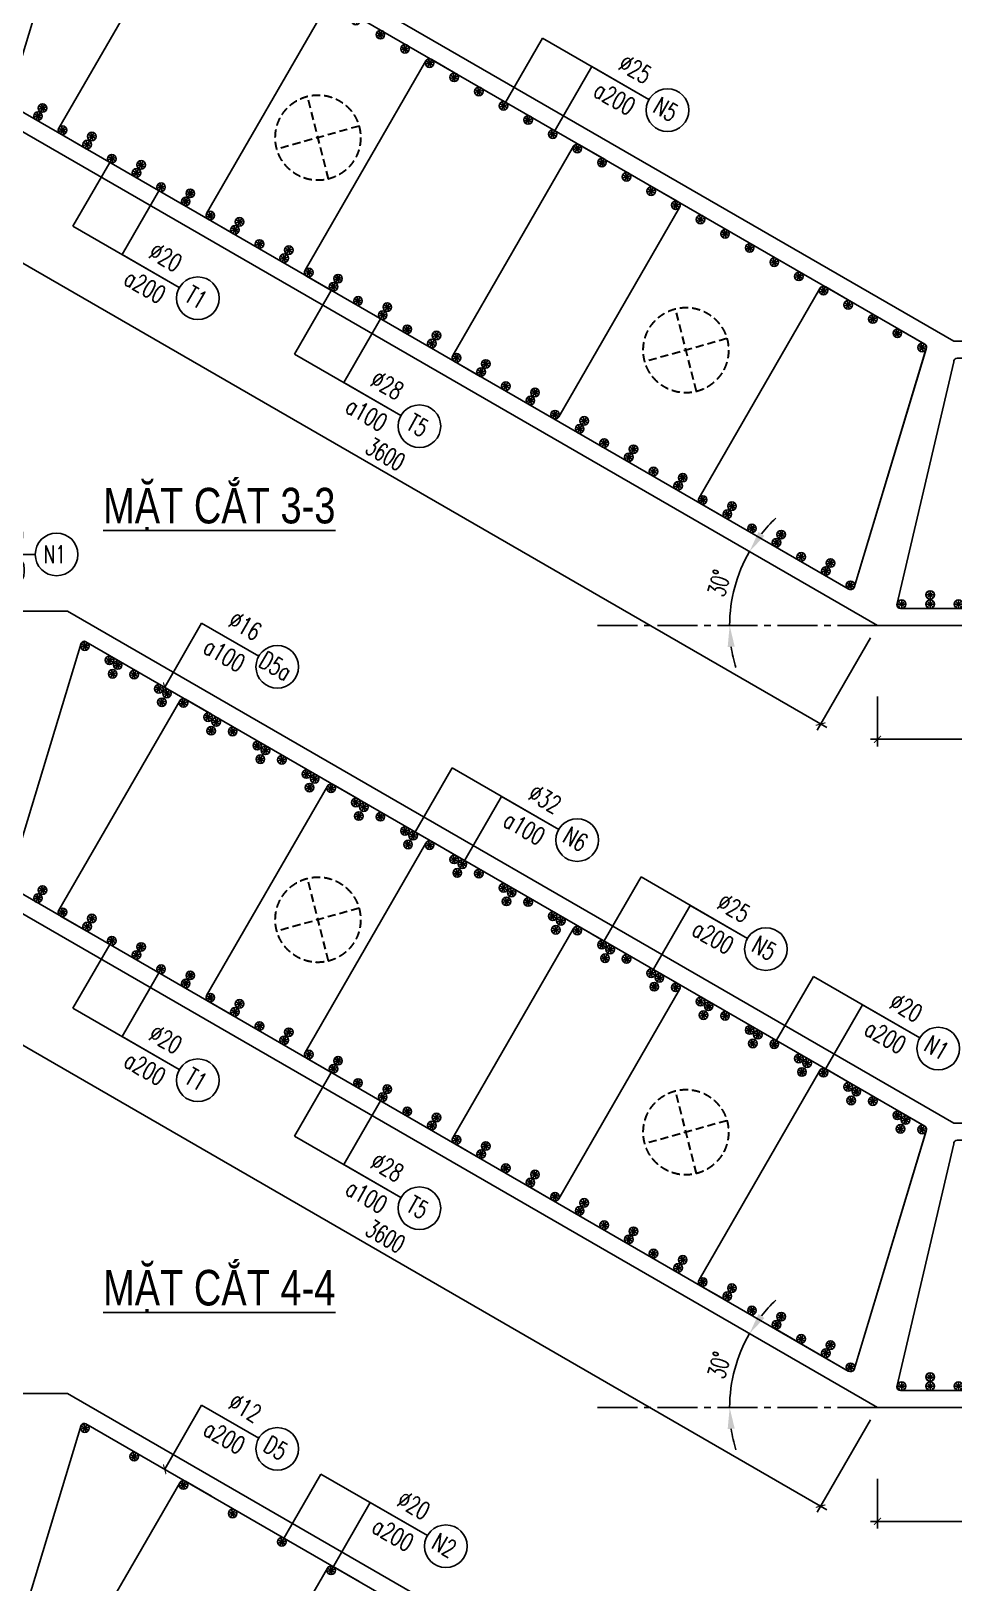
# Model space of a CAD drawing. Header units: millimetres. Extents: x -143483 to 1166745, y -1448440 to -1202244.
# Drawn here: x 378110 to 391096, y -1253909 to -1232080 of the extents above; entities that cross this region are included whole.
import ezdxf
from ezdxf.enums import TextEntityAlignment as Align

# ---------------------------------------------------------------- set-up
doc = ezdxf.new("R2010")
doc.units = ezdxf.units.MM
doc.header["$LTSCALE"] = 30
doc.header["$PDMODE"] = 3
doc.linetypes.add('CENTER2', pattern=[1.125, 0.75, -0.125, 0.125, -0.125])
doc.linetypes.add('DASHED', pattern=[19.05, 12.7, -6.35])
doc.layers.get('0').update_dxf_attribs({"lineweight": 9})
doc.layers.get('Defpoints').update_dxf_attribs({"lineweight": 9})
for name, color, linetype in [('ccu11-Cotthep', 9, 'Continuous'), ('ccu11-Dim', 8, 'Continuous'), ('ccu11-Text', 31, 'Continuous'), ('ccu11-Thay', 7, 'Continuous'), ('ccu11-Thep', 4, 'Continuous'), ('ccu11-Thep doc', 4, 'Continuous'), ('ccu11-Thepdai', 6, 'Continuous'), ('ccu11-Truc', 13, 'CENTER2')]:
    doc.layers.add(name, color=color, linetype=linetype)
doc.layers.add('ccu11-Khuat', color=9, linetype='DASHED', lineweight=30)
doc.layers.add('Vicom_thep doc', color=1, linetype='Continuous', lineweight=35)
doc.styles.add('ccu11-dim', font='vnsimli.shx', dxfattribs={"width": 0.65, "bigfont": 'bigfont.shx'})
doc.styles.add('ccu11-VnAvH-B', font='VHAVANB.TTF')
doc.styles.add('ccu11-vnsimple', font='vnsimple.shx', dxfattribs={"bigfont": 'bigfont.shx'})
doc.styles.add('ccu11_simli', font='vnsimli.shx', dxfattribs={"width": 0.8})
doc.dimstyles.new('ccu11-100', dxfattribs={"dimscale": 100, "dimtxt": 2.5, "dimasz": 1, "dimexe": 1, "dimexo": 2, "dimgap": 1, "dimtad": 1, "dimdec": 0, "dimdsep": 46, "dimtxsty": 'ccu11-dim', "dimblk": 'ARCHTICK', "dimcen": -1, "dimdle": 1, "dimclrd": 256, "dimclre": 256, "dimclrt": 3, "dimadec": 0, "dimazin": 2, "dimtfac": 0.1, "dimtdec": 0, "dimtmove": 0, "dimatfit": 1, "dimldrblk": 'ARCHTICK', "dimfxl": 0, "dimtvp": 0.833333, "dimtolj": 1, "dimtzin": 12, "dimarcsym": 0})
doc.dimstyles.new('ccu11-100x4', dxfattribs={"dimscale": 100, "dimtxt": 2.5, "dimasz": 1, "dimexe": 1, "dimexo": 2, "dimgap": 1, "dimtad": 1, "dimdec": 0, "dimlfac": 0.25, "dimdsep": 46, "dimtxsty": 'ccu11-dim', "dimblk": 'ARCHTICK', "dimcen": -1, "dimdle": 1, "dimclrd": 256, "dimclre": 256, "dimclrt": 3, "dimadec": 0, "dimazin": 2, "dimtfac": 0.1, "dimtdec": 0, "dimtmove": 0, "dimatfit": 1, "dimldrblk": 'ARCHTICK', "dimfxl": 0, "dimtvp": 0.833333, "dimtolj": 1, "dimtzin": 12, "dimarcsym": 0})

# ---------------------------------------------------------------- blocks, each defined once
blk = doc.blocks.new('_ARCHTICK')
at = {"color": 0, "linetype": 'ByBlock', "const_width": 0.15}
blk.add_lwpolyline([(-0.5, -0.5), (0.5, 0.5)], dxfattribs=at)
blk = doc.blocks.new('*D2724')
at = {"layer": 'ccu11-Dim', "linetype": 'ByBlock', "lineweight": -2, "ltscale": 30, "transparency": 16777216}
for p, q in [((377450, -1233415), (376700, -1234714)), ((376663, -1234578), (389307, -1241878)), ((389920, -1240615), (389170, -1241914))]:
    blk.add_line(p, q, dxfattribs=at)
at = {"layer": 'Defpoints', "color": 0, "linetype": 'ByBlock', "ltscale": 30, "transparency": 16777216}
for p in [(377550, -1233242), (390020, -1240442), (389220, -1241828)]:
    blk.add_point(p, dxfattribs=at)
at = {"layer": 'ccu11-Dim', "linetype": 'ByBlock', "lineweight": -2, "ltscale": 30, "transparency": 16777216, "xscale": 100, "yscale": 100, "zscale": 100}
for p, rotation in [((376750, -1234628), 149.9999151036801), ((389220, -1241828), 329.9999151036801)]:
    blk.add_blockref('_ARCHTICK', p, dxfattribs=dict(at, rotation=rotation))
at = {"layer": 'ccu11-Dim', "color": 3, "linetype": 'ByBlock', "ltscale": 30, "transparency": 16777216, "insert": (383097, -1238033), "char_height": 250, "attachment_point": 5, "rotation": 329.9999, "style": 'ccu11-dim'}
blk.add_mtext('\\A1;3600', dxfattribs=at)
blk = doc.blocks.new('MCT')
at = {"ltscale": 0.005}
for p, q in [((-0.49, 0), (0.49, 0)), ((0.35, -0.35), (-0.35, 0.35)), ((-0.35, -0.35), (0.35, 0.35)), ((0, -0.49), (0, 0.49))]:
    blk.add_line(p, q, dxfattribs=at)
blk.add_circle((0, 0), 0.492, dxfattribs=at)
blk = doc.blocks.new('*U2009')
at = {"layer": 'ccu11-Thep doc', "xscale": -121.9200000001001, "yscale": 121.9200000001001, "zscale": 121.92, "rotation": 270}
blk.add_blockref('MCT', (0, 0), dxfattribs=at)
blk = doc.blocks.new('*U2006')
at = {"layer": 'ccu11-Thep doc', "color": 0, "linetype": 'ByBlock', "lineweight": -2, "transparency": 16777216}
for p in [(0, 0), (800, 0), (1600, 0), (2400, 0), (3200, 0), (4000, 0), (4800, 0), (5600, 0), (6400, 0), (7200, 0), (8000, 0), (8800, 0), (9600, 0), (10400, 0)]:
    blk.add_blockref('*U2009', p, dxfattribs=at)
blk = doc.blocks.new('*D2733')
at = {"layer": 'ccu11-Dim', "lineweight": -2, "transparency": 16777216}
for start, end in [(133.4607, 141.7303), (149.9999, 180), (188.2696, 196.5392)]:
    blk.add_arc((390020, -1240442), 2080, start, end, dxfattribs=at)
at = {"layer": 'ccu11-Dim', "transparency": 16777216}
for points in [[(388428, -1239182), (388346, -1239125), (388219, -1239402)], [(387912, -1240745), (388011, -1240738), (387940, -1240442)]]:
    blk.add_solid(points, dxfattribs=at)
at = {"layer": 'Defpoints', "color": 0, "transparency": 16777216}
for p in [(377550, -1233242), (388065, -1239730), (386023, -1240442), (390020, -1240442), (390020, -1240442)]:
    blk.add_point(p, dxfattribs=at)
at = {"layer": 'ccu11-Dim', "color": 3, "transparency": 16777216, "insert": (387793, -1239845), "char_height": 250, "attachment_point": 5, "rotation": 75, "style": 'ccu11-dim'}
blk.add_mtext('\\A1;30\\M+1818B', dxfattribs=at)
blk = doc.blocks.new('*U2011')
at = {"layer": 'ccu11-Thep doc', "xscale": -121.9200000001001, "yscale": 121.9200000001001, "zscale": 121.92, "rotation": 270}
blk.add_blockref('MCT', (0, 0), dxfattribs=at)
blk = doc.blocks.new('*U2012')
at = {"layer": 'ccu11-Thep doc', "color": 0, "linetype": 'ByBlock', "lineweight": -2, "transparency": 16777216}
for p in [(0, 0), (800, 0), (1600, 0), (2400, 0), (3200, 0), (4000, 0), (4800, 0), (5600, 0), (6400, 0), (7200, 0), (8000, 0), (8800, 0), (9600, 0), (10400, 0), (11200, 0), (12000, 0), (12800, 0), (13600, 0)]:
    blk.add_blockref('*U2011', p, dxfattribs=at)
blk = doc.blocks.new('*U2013')
at = {"layer": 'ccu11-Thep doc', "xscale": -121.9200000001001, "yscale": 121.9200000001001, "zscale": 121.92, "rotation": 270}
blk.add_blockref('MCT', (0, 0), dxfattribs=at)
blk = doc.blocks.new('*U2010')
at = {"layer": 'ccu11-Thep doc', "color": 0, "linetype": 'ByBlock', "lineweight": -2, "transparency": 16777216}
for p in [(0, 0), (800, 0), (1600, 0), (2400, 0), (3200, 0), (4000, 0), (4800, 0), (5600, 0), (6400, 0), (7200, 0), (8000, 0), (8800, 0), (9600, 0), (10400, 0), (11200, 0), (12000, 0), (12800, 0), (13600, 0)]:
    blk.add_blockref('*U2013', p, dxfattribs=at)
blk = doc.blocks.new('*D2717')
at = {"layer": 'ccu11-Dim', "linetype": 'ByBlock', "lineweight": -2, "ltscale": 30, "transparency": 16777216}
for p, q in [((390020, -1241442), (390020, -1242142)), ((400820, -1241442), (400820, -1242142)), ((400920, -1242042), (389920, -1242042))]:
    blk.add_line(p, q, dxfattribs=at)
at = {"layer": 'Defpoints', "color": 0, "linetype": 'ByBlock', "ltscale": 30, "transparency": 16777216}
for p in [(390020, -1241242), (400820, -1241242), (390020, -1242042)]:
    blk.add_point(p, dxfattribs=at)
at = {"layer": 'ccu11-Dim', "linetype": 'ByBlock', "lineweight": -2, "ltscale": 30, "transparency": 16777216, "xscale": 100, "yscale": 100, "zscale": 100, "rotation": 180}
blk.add_blockref('_ARCHTICK', (390020, -1242042), dxfattribs=at)
at = {"layer": 'ccu11-Dim', "linetype": 'ByBlock', "lineweight": -2, "ltscale": 30, "transparency": 16777216, "xscale": 100, "yscale": 100, "zscale": 100}
blk.add_blockref('_ARCHTICK', (400820, -1242042), dxfattribs=at)
at = {"layer": 'ccu11-Dim', "color": 3, "linetype": 'ByBlock', "ltscale": 30, "transparency": 16777216, "insert": (395420, -1241817), "char_height": 250, "attachment_point": 5, "style": 'ccu11-dim'}
blk.add_mtext('\\A1;2700', dxfattribs=at)
blk = doc.blocks.new('SHD')
at = {"layer": 'ccu11-Cotthep'}
blk.add_circle((300, 0), 300, dxfattribs=at)
at = {"layer": 'ccu11-Cotthep', "color": 31, "style": 'ccu11_simli', "width": 0.8}
blk.add_attdef('DK', text='', height=250, dxfattribs=at).set_placement((-101, 65), align=Align.BOTTOM_RIGHT)
blk.add_attdef('KH', text='', height=250, dxfattribs=at).set_placement((300, 0), align=Align.MIDDLE)
blk.add_attdef('KC', text='', height=250, dxfattribs=at).set_placement((-101, -142), align=Align.TOP_RIGHT)
blk = doc.blocks.new('ccu11_block_thep')
at = {"layer": 'ccu11-Thep', "color": 3}
for p, q in [((-0.4, 0), (0.4, 0)), ((-0.28, 0.28), (0.28, -0.28)), ((0.28, 0.28), (-0.28, -0.28)), ((0, 0.4), (0, -0.4))]:
    blk.add_line(p, q, dxfattribs=at)
at = {"layer": 'ccu11-Thep', "color": 1, "const_width": 0.0667}
blk.add_lwpolyline([(-0.4, 0, 1), (0.4, 0, 1), (-0.4, 0, 1)], format="xyb", dxfattribs=at)
at = {"layer": 'ccu11-Thep', "color": 1}
blk.add_circle((0, 0), 0.4, dxfattribs=at)
blk = doc.blocks.new('*U2020')
at = {"layer": 'Vicom_thep doc', "xscale": -150, "yscale": 150, "zscale": 150, "rotation": 180}
blk.add_blockref('ccu11_block_thep', (0, 0), dxfattribs=at)
blk = doc.blocks.new('*U2021')
at = {"layer": 'ccu11-Thep doc', "color": 0, "linetype": 'ByBlock', "lineweight": -2, "transparency": 16777216}
for p in [(0, 0), (800, 0), (1600, 0), (2400, 0), (3200, 0), (4000, 0), (4800, 0), (5600, 0), (6400, 0), (7200, 0), (8000, 0), (8800, 0), (9600, 0), (10400, 0), (11200, 0), (12000, 0), (12800, 0)]:
    blk.add_blockref('*U2020', p, dxfattribs=at)
blk = doc.blocks.new('*U2026')
at = {"layer": 'Vicom_thep doc', "xscale": -150, "yscale": 150, "zscale": 150, "rotation": 180}
blk.add_blockref('ccu11_block_thep', (0, 0), dxfattribs=at)
blk = doc.blocks.new('*U2027')
at = {"layer": 'ccu11-Thep doc', "color": 0, "linetype": 'ByBlock', "lineweight": -2, "transparency": 16777216}
for p in [(0, 0), (800, 0), (1600, 0), (2400, 0), (3200, 0), (4000, 0), (4800, 0), (5600, 0), (6400, 0), (7200, 0), (8000, 0), (8800, 0), (9600, 0)]:
    blk.add_blockref('*U2026', p, dxfattribs=at)
blk = doc.blocks.new('*U2028')
at = {"layer": 'Vicom_thep doc', "xscale": -150, "yscale": 150, "zscale": 150, "rotation": 180}
blk.add_blockref('ccu11_block_thep', (0, 0), dxfattribs=at)
blk = doc.blocks.new('*U2029')
at = {"layer": 'ccu11-Thep doc', "color": 0, "linetype": 'ByBlock', "lineweight": -2, "transparency": 16777216}
for p in [(0, 0), (800, 0), (1600, 0), (2400, 0), (3200, 0), (4000, 0), (4800, 0), (5600, 0), (6400, 0), (7200, 0), (8000, 0), (8800, 0), (9600, 0)]:
    blk.add_blockref('*U2028', p, dxfattribs=at)
blk = doc.blocks.new('*U2030')
at = {"layer": 'Vicom_thep doc', "xscale": -150, "yscale": 150, "zscale": 150, "rotation": 180}
blk.add_blockref('ccu11_block_thep', (0, 0), dxfattribs=at)
blk = doc.blocks.new('*U2031')
at = {"layer": 'ccu11-Thep doc', "color": 0, "linetype": 'ByBlock', "lineweight": -2, "transparency": 16777216}
for p in [(0, 0), (800, 0), (1600, 0), (2400, 0), (3200, 0), (4000, 0), (4800, 0), (5600, 0), (6400, 0), (7200, 0), (8000, 0), (8800, 0), (9600, 0), (10400, 0), (11200, 0), (12000, 0), (12800, 0)]:
    blk.add_blockref('*U2030', p, dxfattribs=at)
blk = doc.blocks.new('*U2032')
at = {"layer": 'Vicom_thep doc', "xscale": -150, "yscale": 150, "zscale": 150, "rotation": 180}
blk.add_blockref('ccu11_block_thep', (0, 0), dxfattribs=at)
blk = doc.blocks.new('*U2033')
at = {"layer": 'ccu11-Thep doc', "color": 0, "linetype": 'ByBlock', "lineweight": -2, "transparency": 16777216}
for p in [(0, 0), (800, 0), (1600, 0), (2400, 0), (3200, 0), (4000, 0), (4800, 0), (5600, 0), (6400, 0), (7200, 0), (8000, 0), (8800, 0), (9600, 0), (10400, 0), (11200, 0), (12000, 0), (12800, 0)]:
    blk.add_blockref('*U2032', p, dxfattribs=at)
blk = doc.blocks.new('*D2719')
at = {"layer": 'ccu11-Dim', "linetype": 'ByBlock', "lineweight": -2, "ltscale": 30, "transparency": 16777216}
for p, q in [((377450, -1244415), (376700, -1245714)), ((376663, -1245578), (389307, -1252878)), ((389920, -1251615), (389170, -1252914))]:
    blk.add_line(p, q, dxfattribs=at)
at = {"layer": 'Defpoints', "color": 0, "linetype": 'ByBlock', "ltscale": 30, "transparency": 16777216}
for p in [(377550, -1244242), (390020, -1251442), (389220, -1252828)]:
    blk.add_point(p, dxfattribs=at)
at = {"layer": 'ccu11-Dim', "linetype": 'ByBlock', "lineweight": -2, "ltscale": 30, "transparency": 16777216, "xscale": 100, "yscale": 100, "zscale": 100}
for p, rotation in [((376750, -1245628), 149.9999151036801), ((389220, -1252828), 329.9999151036801)]:
    blk.add_blockref('_ARCHTICK', p, dxfattribs=dict(at, rotation=rotation))
at = {"layer": 'ccu11-Dim', "color": 3, "linetype": 'ByBlock', "ltscale": 30, "transparency": 16777216, "insert": (383097, -1249033), "char_height": 250, "attachment_point": 5, "rotation": 329.9999, "style": 'ccu11-dim'}
blk.add_mtext('\\A1;3600', dxfattribs=at)
blk = doc.blocks.new('*U2047')
at = {"layer": 'ccu11-Thep doc', "xscale": -121.9200000001001, "yscale": 121.9200000001001, "zscale": 121.92, "rotation": 270}
blk.add_blockref('MCT', (0, 0), dxfattribs=at)
blk = doc.blocks.new('*U2044')
at = {"layer": 'ccu11-Thep doc', "color": 0, "linetype": 'ByBlock', "lineweight": -2, "transparency": 16777216}
for p in [(0, 0), (800, 0), (1600, 0), (2400, 0), (3200, 0), (4000, 0), (4800, 0), (5600, 0), (6400, 0), (7200, 0), (8000, 0), (8800, 0), (9600, 0), (10400, 0)]:
    blk.add_blockref('*U2047', p, dxfattribs=at)
blk = doc.blocks.new('*U2049')
at = {"layer": 'ccu11-Thep doc', "xscale": -121.9200000001001, "yscale": 121.9200000001001, "zscale": 121.92, "rotation": 270}
blk.add_blockref('MCT', (0, 0), dxfattribs=at)
blk = doc.blocks.new('*U2050')
at = {"layer": 'ccu11-Thep doc', "color": 0, "linetype": 'ByBlock', "lineweight": -2, "transparency": 16777216}
for p in [(0, 0), (800, 0), (1600, 0), (2400, 0), (3200, 0), (4000, 0), (4800, 0), (5600, 0), (6400, 0), (7200, 0), (8000, 0), (8800, 0), (9600, 0), (10400, 0), (11200, 0), (12000, 0), (12800, 0), (13600, 0)]:
    blk.add_blockref('*U2049', p, dxfattribs=at)
blk = doc.blocks.new('*U2055')
at = {"layer": 'ccu11-Thep doc', "xscale": -121.9200000001001, "yscale": 121.9200000001001, "zscale": 121.92, "rotation": 270}
blk.add_blockref('MCT', (0, 0), dxfattribs=at)
blk = doc.blocks.new('*U2048')
at = {"layer": 'ccu11-Thep doc', "color": 0, "linetype": 'ByBlock', "lineweight": -2, "transparency": 16777216}
for p in [(0, 0), (800, 0), (1600, 0), (2400, 0), (3200, 0), (4000, 0), (4800, 0), (5600, 0), (6400, 0), (7200, 0), (8000, 0), (8800, 0), (9600, 0), (10400, 0), (11200, 0), (12000, 0), (12800, 0), (13600, 0)]:
    blk.add_blockref('*U2055', p, dxfattribs=at)
blk = doc.blocks.new('*D2750')
at = {"layer": 'ccu11-Dim', "linetype": 'ByBlock', "lineweight": -2, "ltscale": 30, "transparency": 16777216}
for p, q in [((390020, -1252442), (390020, -1253142)), ((400820, -1252442), (400820, -1253142)), ((400920, -1253042), (389920, -1253042))]:
    blk.add_line(p, q, dxfattribs=at)
at = {"layer": 'Defpoints', "color": 0, "linetype": 'ByBlock', "ltscale": 30, "transparency": 16777216}
for p in [(390020, -1252242), (400820, -1252242), (390020, -1253042)]:
    blk.add_point(p, dxfattribs=at)
at = {"layer": 'ccu11-Dim', "linetype": 'ByBlock', "lineweight": -2, "ltscale": 30, "transparency": 16777216, "xscale": 100, "yscale": 100, "zscale": 100, "rotation": 180}
blk.add_blockref('_ARCHTICK', (390020, -1253042), dxfattribs=at)
at = {"layer": 'ccu11-Dim', "linetype": 'ByBlock', "lineweight": -2, "ltscale": 30, "transparency": 16777216, "xscale": 100, "yscale": 100, "zscale": 100}
blk.add_blockref('_ARCHTICK', (400820, -1253042), dxfattribs=at)
at = {"layer": 'ccu11-Dim', "color": 3, "linetype": 'ByBlock', "ltscale": 30, "transparency": 16777216, "insert": (395420, -1252817), "char_height": 250, "attachment_point": 5, "style": 'ccu11-dim'}
blk.add_mtext('\\A1;2700', dxfattribs=at)
blk = doc.blocks.new('*U2036')
at = {"layer": 'Vicom_thep doc', "xscale": -150, "yscale": 150, "zscale": 150, "rotation": 180}
blk.add_blockref('ccu11_block_thep', (0, 0), dxfattribs=at)
blk = doc.blocks.new('*U2037')
at = {"layer": 'ccu11-Thep doc', "color": 0, "linetype": 'ByBlock', "lineweight": -2, "transparency": 16777216}
for p in [(0, 0), (800, 0), (1600, 0), (2400, 0), (3200, 0), (4000, 0), (4800, 0), (5600, 0), (6400, 0), (7200, 0), (8000, 0), (8800, 0), (9600, 0), (10400, 0), (11200, 0), (12000, 0), (12800, 0)]:
    blk.add_blockref('*U2036', p, dxfattribs=at)
blk = doc.blocks.new('*U2060')
at = {"layer": 'Vicom_thep doc', "xscale": -150, "yscale": 150, "zscale": 150, "rotation": 180}
blk.add_blockref('ccu11_block_thep', (0, 0), dxfattribs=at)
blk = doc.blocks.new('*U2061')
at = {"layer": 'ccu11-Thep doc', "color": 0, "linetype": 'ByBlock', "lineweight": -2, "transparency": 16777216}
for p in [(0, 0), (800, 0), (1600, 0), (2400, 0), (3200, 0), (4000, 0), (4800, 0), (5600, 0), (6400, 0), (7200, 0), (8000, 0), (8800, 0), (9600, 0)]:
    blk.add_blockref('*U2060', p, dxfattribs=at)
blk = doc.blocks.new('*U2062')
at = {"layer": 'Vicom_thep doc', "xscale": -150, "yscale": 150, "zscale": 150, "rotation": 180}
blk.add_blockref('ccu11_block_thep', (0, 0), dxfattribs=at)
blk = doc.blocks.new('*U2063')
at = {"layer": 'ccu11-Thep doc', "color": 0, "linetype": 'ByBlock', "lineweight": -2, "transparency": 16777216}
for p in [(0, 0), (800, 0), (1600, 0), (2400, 0), (3200, 0), (4000, 0), (4800, 0), (5600, 0), (6400, 0), (7200, 0), (8000, 0), (8800, 0), (9600, 0)]:
    blk.add_blockref('*U2062', p, dxfattribs=at)
blk = doc.blocks.new('*U2064')
at = {"layer": 'Vicom_thep doc', "xscale": -150, "yscale": 150, "zscale": 150, "rotation": 180}
blk.add_blockref('ccu11_block_thep', (0, 0), dxfattribs=at)
blk = doc.blocks.new('*U2065')
at = {"layer": 'ccu11-Thep doc', "color": 0, "linetype": 'ByBlock', "lineweight": -2, "transparency": 16777216}
for p in [(0, 0), (800, 0), (1600, 0), (2400, 0), (3200, 0), (4000, 0), (4800, 0), (5600, 0), (6400, 0), (7200, 0), (8000, 0), (8800, 0), (9600, 0), (10400, 0), (11200, 0), (12000, 0), (12800, 0)]:
    blk.add_blockref('*U2064', p, dxfattribs=at)
blk = doc.blocks.new('*U2051')
at = {"layer": 'Vicom_thep doc', "xscale": -150, "yscale": 150, "zscale": 150, "rotation": 180}
blk.add_blockref('ccu11_block_thep', (0, 0), dxfattribs=at)
blk = doc.blocks.new('*U2052')
at = {"layer": 'ccu11-Thep doc', "color": 0, "linetype": 'ByBlock', "lineweight": -2, "transparency": 16777216}
for p in [(0, 0), (800, 0), (1600, 0), (2400, 0), (3200, 0), (4000, 0), (4800, 0), (5600, 0), (6400, 0), (7200, 0), (8000, 0), (8800, 0), (9600, 0), (10400, 0), (11200, 0), (12000, 0), (12800, 0)]:
    blk.add_blockref('*U2051', p, dxfattribs=at)
blk = doc.blocks.new('*U1894')
at = {"layer": 'Vicom_thep doc', "xscale": -150, "yscale": 150, "zscale": 150, "rotation": 180}
blk.add_blockref('ccu11_block_thep', (0, 0), dxfattribs=at)
blk = doc.blocks.new('*U1895')
at = {"layer": 'ccu11-Thep doc', "color": 0, "linetype": 'ByBlock', "lineweight": -2, "transparency": 16777216}
for p in [(0, 0), (800, 0), (1600, 0), (2400, 0), (3200, 0), (4000, 0), (4800, 0), (5600, 0), (6400, 0), (7200, 0), (8000, 0), (8800, 0), (9600, 0), (10400, 0), (11200, 0), (12000, 0), (12800, 0)]:
    blk.add_blockref('*U1894', p, dxfattribs=at)
blk = doc.blocks.new('*U1896')
at = {"layer": 'Vicom_thep doc', "xscale": -150, "yscale": 150, "zscale": 150, "rotation": 180}
blk.add_blockref('ccu11_block_thep', (0, 0), dxfattribs=at)
blk = doc.blocks.new('*U1897')
at = {"layer": 'ccu11-Thep doc', "color": 0, "linetype": 'ByBlock', "lineweight": -2, "transparency": 16777216}
for p in [(0, 0), (800, 0), (1600, 0), (2400, 0), (3200, 0), (4000, 0), (4800, 0), (5600, 0), (6400, 0), (7200, 0), (8000, 0), (8800, 0), (9600, 0), (10400, 0), (11200, 0), (12000, 0), (12800, 0)]:
    blk.add_blockref('*U1896', p, dxfattribs=at)
blk = doc.blocks.new('*U1907')
at = {"layer": 'ccu11-Thep doc', "xscale": -121.9200000001001, "yscale": 121.9200000001001, "zscale": 121.92, "rotation": 270}
blk.add_blockref('MCT', (0, 0), dxfattribs=at)
blk = doc.blocks.new('*U1908')
at = {"layer": 'ccu11-Thep doc', "color": 0, "linetype": 'ByBlock', "lineweight": -2, "transparency": 16777216}
for p in [(0, 0), (800, 0), (1600, 0), (2400, 0), (3200, 0), (4000, 0), (4800, 0), (5600, 0), (6400, 0), (7200, 0), (8000, 0), (8800, 0), (9600, 0), (10400, 0), (11200, 0), (12000, 0), (12800, 0), (13600, 0)]:
    blk.add_blockref('*U1907', p, dxfattribs=at)
blk = doc.blocks.new('*D4395')
at = {"layer": 'ccu11-Dim', "lineweight": -2, "transparency": 16777216}
for start, end in [(133.4607, 141.7303), (149.9999, 180), (188.2696, 196.5392)]:
    blk.add_arc((390020, -1251442), 2080, start, end, dxfattribs=at)
at = {"layer": 'ccu11-Dim', "transparency": 16777216}
for points in [[(388428, -1250182), (388346, -1250125), (388219, -1250402)], [(387912, -1251745), (388011, -1251738), (387940, -1251442)]]:
    blk.add_solid(points, dxfattribs=at)
at = {"layer": 'Defpoints', "color": 0, "transparency": 16777216}
for p in [(377550, -1244242), (388065, -1250730), (386023, -1251442), (390020, -1251442), (390020, -1251442)]:
    blk.add_point(p, dxfattribs=at)
at = {"layer": 'ccu11-Dim', "color": 3, "transparency": 16777216, "insert": (387793, -1250845), "char_height": 250, "attachment_point": 5, "rotation": 75, "style": 'ccu11-dim'}
blk.add_mtext('\\A1;30\\M+1818B', dxfattribs=at)

msp = doc.modelspace()

# ---------------------------------------------------------------- linework, layer by layer
at = {"layer": 'ccu11-Khuat', "ltscale": 0.3}
for p, q in [((382295.71, -1234161.28), (381999.13, -1232998.5)), ((382725.06, -1233417.62), (381569.78, -1233742.16)), ((387472.73, -1237150.23), (387176.15, -1235987.46)), ((387902.08, -1236406.57), (386746.8, -1236731.11)), ((382295.71, -1245161.28), (381999.13, -1243998.5)), ((382725.06, -1244417.62), (381569.78, -1244742.16)), ((387472.73, -1248150.23), (387176.15, -1246987.46)), ((387902.08, -1247406.57), (386746.8, -1247731.11))]:
    msp.add_line(p, q, dxfattribs=at)
for centre in [(382147.42, -1233579.89), (387324.44, -1236568.84), (382147.42, -1244579.89), (387324.44, -1247568.84)]:
    msp.add_circle(centre, 600, dxfattribs=at)
at = {"layer": 'ccu11-Thay'}
for p, q in [((391092.03, -1236442.01), (378621.31, -1229242.01)), ((377549.51, -1233242.01), (390020.23, -1240442.01)), ((401220.23, -1236442.01), (391092.03, -1236442.01)), ((378621.31, -1240242.01), (367421.31, -1240242.01)), ((391092.03, -1247442.01), (378621.31, -1240242.01)), ((390020.23, -1240442.01), (401220.23, -1240442.01)), ((377549.51, -1244242.01), (390020.23, -1251442.01)), ((401220.23, -1247442.01), (391092.03, -1247442.01)), ((378621.31, -1251242.01), (367421.31, -1251242.01)), ((391092.03, -1258442.01), (378621.31, -1251242.01)), ((390020.23, -1251442.01), (401220.23, -1251442.01))]:
    msp.add_line(p, q, dxfattribs=at)
at = {"layer": 'ccu11-Thepdai'}
for points in [[(377816.14, -1233118.84), (389609.36, -1239927.66, 0.41421356), (389691.32, -1239905.7), (390703.5, -1236552.56, 0.41421356), (390685.2, -1236484.25), (378883.32, -1229670.42, 0.41421356), (378815.02, -1229688.73), (377797.83, -1233050.54, 0.41421356), (377816.14, -1233118.84)], [(380647.97, -1230689.25), (380284.24, -1230479.25, 0.41421356), (380202.28, -1230501.22), (378502.28, -1233445.7, 0.41421356), (378524.24, -1233527.66), (378887.97, -1233737.66)], [(382726.43, -1231889.25), (382362.7, -1231679.25, 0.41421356), (382280.74, -1231701.22), (380580.74, -1234645.7, 0.41421356), (380602.7, -1234727.66), (380966.43, -1234937.66)], [(384112.07, -1232689.25), (383748.34, -1232479.25, 0.41421356), (383666.38, -1232501.22), (381966.38, -1235445.7, 0.41421356), (381988.34, -1235527.66), (382352.07, -1235737.66)], [(386190.53, -1233889.25), (385826.8, -1233679.25, 0.41421356), (385744.84, -1233701.22), (384044.84, -1236645.7, 0.41421356), (384066.8, -1236727.66), (384430.53, -1236937.66)], [(386848.71, -1234269.25), (387212.44, -1234479.25, -0.41421356), (387234.4, -1234561.22), (385534.4, -1237505.7, -0.41421356), (385452.44, -1237527.66), (385088.71, -1237317.66)], [(389654.63, -1235889.25), (389290.9, -1235679.25, 0.41421356), (389208.94, -1235701.22), (387508.94, -1238645.7, 0.41421356), (387530.9, -1238727.66), (387894.63, -1238937.66)], [(390312.81, -1236269.25), (390676.54, -1236479.25, -0.41421356), (390698.5, -1236561.22), (389691.32, -1239905.7, -0.41421356), (389609.36, -1239927.66), (388552.81, -1239317.66)], [(390342.58, -1240202.01), (400760.23, -1240202.01, 0.41421356), (400820.23, -1240142.01), (400820.23, -1236732.01, 0.41421356), (400770.23, -1236682.01), (391142.58, -1236682.01, 0.41421356), (391092.58, -1236732.01), (390292.58, -1240152.01, 0.41421356), (390342.58, -1240202.01)], [(377816.14, -1244118.84), (389609.36, -1250927.66, 0.41421356), (389691.32, -1250905.7), (390703.5, -1247552.56, 0.41421356), (390685.2, -1247484.25), (378883.32, -1240670.42, 0.41421356), (378815.02, -1240688.73), (377797.83, -1244050.54, 0.41421356), (377816.14, -1244118.84)], [(380647.97, -1241689.25), (380284.24, -1241479.25, 0.41421356), (380202.28, -1241501.22), (378502.28, -1244445.7, 0.41421356), (378524.24, -1244527.66), (378887.97, -1244737.66)], [(382726.43, -1242889.25), (382362.7, -1242679.25, 0.41421356), (382280.74, -1242701.22), (380580.74, -1245645.7, 0.41421356), (380602.7, -1245727.66), (380966.43, -1245937.66)], [(384112.07, -1243689.25), (383748.34, -1243479.25, 0.41421356), (383666.38, -1243501.22), (381966.38, -1246445.7, 0.41421356), (381988.34, -1246527.66), (382352.07, -1246737.66)], [(386190.53, -1244889.25), (385826.8, -1244679.25, 0.41421356), (385744.84, -1244701.22), (384044.84, -1247645.7, 0.41421356), (384066.8, -1247727.66), (384430.53, -1247937.66)], [(386848.71, -1245269.25), (387212.44, -1245479.25, -0.41421356), (387234.4, -1245561.22), (385534.4, -1248505.7, -0.41421356), (385452.44, -1248527.66), (385088.71, -1248317.66)], [(389654.63, -1246889.25), (389290.9, -1246679.25, 0.41421356), (389208.94, -1246701.22), (387508.94, -1249645.7, 0.41421356), (387530.9, -1249727.66), (387894.63, -1249937.66)], [(390312.81, -1247269.25), (390676.54, -1247479.25, -0.41421356), (390698.5, -1247561.22), (389691.32, -1250905.7, -0.41421356), (389609.36, -1250927.66), (388552.81, -1250317.66)], [(390342.58, -1251202.01), (400760.23, -1251202.01, 0.41421356), (400820.23, -1251142.01), (400820.23, -1247732.01, 0.41421356), (400770.23, -1247682.01), (391142.58, -1247682.01, 0.41421356), (391092.58, -1247732.01), (390292.58, -1251152.01, 0.41421356), (390342.58, -1251202.01)], [(377816.14, -1255118.84), (389609.36, -1261927.66, 0.41421356), (389691.32, -1261905.7), (390703.5, -1258552.56, 0.41421356), (390685.2, -1258484.25), (378883.32, -1251670.42, 0.41421356), (378815.02, -1251688.73), (377797.83, -1255050.54, 0.41421356), (377816.14, -1255118.84)], [(380647.97, -1252689.25), (380284.24, -1252479.25, 0.41421356), (380202.28, -1252501.22), (378502.28, -1255445.7, 0.41421356), (378524.24, -1255527.66), (378887.97, -1255737.66)], [(382726.43, -1253889.25), (382362.7, -1253679.25, 0.41421356), (382280.74, -1253701.22), (380580.74, -1256645.7, 0.41421356), (380602.7, -1256727.66), (380966.43, -1256937.66)]]:
    msp.add_lwpolyline(points, format="xyb", dxfattribs=at)
at = {"layer": 'ccu11-Truc', "ltscale": 25}
for points in [[(390020.23, -1240442.01), (386023.03, -1240442.01)], [(390020.23, -1251442.01), (386023.03, -1251442.01)]]:
    msp.add_lwpolyline(points, dxfattribs=at)

# ---------------------------------------------------------------- block references
at = {"layer": 'ccu11-Cotthep'}
ref = msp.add_blockref('SHD', (386805.11, -1233042.78), dxfattribs=dict(at, rotation=329.9999999999999))
ref.add_attrib('KH', 'N5', dxfattribs={"color": 31, "height": 250, "rotation": 330, "style": 'ccu11-vnsimple', "width": 0.7}).set_placement((387043.26, -1233180.28), align=Align.MIDDLE_CENTER)
ref.add_attrib('KC', 'a200', dxfattribs={"color": 31, "height": 250, "rotation": 330, "style": 'ccu11-vnsimple', "width": 0.7}).set_placement((386383.94, -1232915.09), align=Align.TOP_CENTER)
ref.add_attrib('DK', '`25', dxfattribs={"color": 31, "height": 250, "rotation": 330, "style": 'ccu11-vnsimple', "width": 0.7}).set_placement((386512.84, -1232787.43), align=Align.BOTTOM_CENTER)
ref = msp.add_blockref('SHD', (380196.74, -1235688.81), dxfattribs=dict(at, rotation=329.9999999999999))
ref.add_attrib('KH', 'T1', dxfattribs={"color": 31, "height": 250, "rotation": 330, "style": 'ccu11-vnsimple', "width": 0.7}).set_placement((380434.89, -1235826.31), align=Align.MIDDLE_CENTER)
ref.add_attrib('KC', 'a200', dxfattribs={"color": 31, "height": 250, "rotation": 330, "style": 'ccu11-vnsimple', "width": 0.7}).set_placement((379775.57, -1235561.12), align=Align.TOP_CENTER)
ref.add_attrib('DK', '`20', dxfattribs={"color": 31, "height": 250, "rotation": 330, "style": 'ccu11-vnsimple', "width": 0.7}).set_placement((379904.47, -1235433.47), align=Align.BOTTOM_CENTER)
ref = msp.add_blockref('SHD', (383314.43, -1237488.81), dxfattribs=dict(at, rotation=329.9999999999999))
ref.add_attrib('KH', 'T5', dxfattribs={"color": 31, "height": 250, "rotation": 330, "style": 'ccu11-vnsimple', "width": 0.7}).set_placement((383552.58, -1237626.31), align=Align.MIDDLE_CENTER)
ref.add_attrib('KC', 'a100', dxfattribs={"color": 31, "height": 250, "rotation": 330, "style": 'ccu11-vnsimple', "width": 0.7}).set_placement((382893.27, -1237361.12), align=Align.TOP_CENTER)
ref.add_attrib('DK', '`28', dxfattribs={"color": 31, "height": 250, "rotation": 330, "style": 'ccu11-vnsimple', "width": 0.7}).set_placement((383022.16, -1237233.47), align=Align.BOTTOM_CENTER)
ref = msp.add_blockref('SHD', (378169.95, -1239441.65), dxfattribs=at)
ref.add_attrib('KH', 'N1', dxfattribs={"color": 31, "height": 250, "style": 'ccu11-vnsimple', "width": 0.7}).set_placement((378444.95, -1239441.65), align=Align.MIDDLE_CENTER)
ref.add_attrib('KC', 'a200', dxfattribs={"color": 31, "height": 250, "style": 'ccu11-vnsimple', "width": 0.7}).set_placement((377741.37, -1239541.65), align=Align.TOP_CENTER)
ref.add_attrib('DK', '`20', dxfattribs={"color": 31, "height": 250, "style": 'ccu11-vnsimple', "width": 0.7}).set_placement((377789.17, -1239366.65), align=Align.BOTTOM_CENTER)
ref = msp.add_blockref('SHD', (381315.54, -1240873.37), dxfattribs=dict(at, rotation=329.9999999999999))
ref.add_attrib('KH', 'D5a', dxfattribs={"color": 31, "height": 250, "rotation": 330, "style": 'ccu11-vnsimple', "width": 0.7}).set_placement((381553.69, -1241010.87), align=Align.MIDDLE_CENTER)
ref.add_attrib('KC', 'a100', dxfattribs={"color": 31, "height": 250, "rotation": 330, "style": 'ccu11-vnsimple', "width": 0.7}).set_placement((380894.38, -1240745.68), align=Align.TOP_CENTER)
ref.add_attrib('DK', '`16', dxfattribs={"color": 31, "height": 250, "rotation": 330, "style": 'ccu11-vnsimple', "width": 0.7}).set_placement((381023.27, -1240618.02), align=Align.BOTTOM_CENTER)
ref = msp.add_blockref('SHD', (385534.35, -1243309.11), dxfattribs=dict(at, rotation=329.9999999999999))
ref.add_attrib('KH', 'N6', dxfattribs={"color": 31, "height": 250, "rotation": 330, "style": 'ccu11-vnsimple', "width": 0.7}).set_placement((385772.51, -1243446.61), align=Align.MIDDLE_CENTER)
ref.add_attrib('KC', 'a100', dxfattribs={"color": 31, "height": 250, "rotation": 330, "style": 'ccu11-vnsimple', "width": 0.7}).set_placement((385113.19, -1243181.42), align=Align.TOP_CENTER)
ref.add_attrib('DK', '`32', dxfattribs={"color": 31, "height": 250, "rotation": 330, "style": 'ccu11-vnsimple', "width": 0.7}).set_placement((385242.08, -1243053.76), align=Align.BOTTOM_CENTER)
ref = msp.add_blockref('SHD', (388190.75, -1244842.78), dxfattribs=dict(at, rotation=329.9999999999999))
ref.add_attrib('KH', 'N5', dxfattribs={"color": 31, "height": 250, "rotation": 330, "style": 'ccu11-vnsimple', "width": 0.7}).set_placement((388428.9, -1244980.28), align=Align.MIDDLE_CENTER)
ref.add_attrib('KC', 'a200', dxfattribs={"color": 31, "height": 250, "rotation": 330, "style": 'ccu11-vnsimple', "width": 0.7}).set_placement((387769.58, -1244715.09), align=Align.TOP_CENTER)
ref.add_attrib('DK', '`25', dxfattribs={"color": 31, "height": 250, "rotation": 330, "style": 'ccu11-vnsimple', "width": 0.7}).set_placement((387898.48, -1244587.43), align=Align.BOTTOM_CENTER)
ref = msp.add_blockref('SHD', (390615.62, -1246242.78), dxfattribs=dict(at, rotation=329.9999999999999))
ref.add_attrib('KH', 'N1', dxfattribs={"color": 31, "height": 250, "rotation": 330, "style": 'ccu11-vnsimple', "width": 0.7}).set_placement((390853.77, -1246380.28), align=Align.MIDDLE_CENTER)
ref.add_attrib('KC', 'a200', dxfattribs={"color": 31, "height": 250, "rotation": 330, "style": 'ccu11-vnsimple', "width": 0.7}).set_placement((390194.46, -1246115.09), align=Align.TOP_CENTER)
ref.add_attrib('DK', '`20', dxfattribs={"color": 31, "height": 250, "rotation": 330, "style": 'ccu11-vnsimple', "width": 0.7}).set_placement((390323.35, -1245987.43), align=Align.BOTTOM_CENTER)
ref = msp.add_blockref('SHD', (380196.74, -1246688.81), dxfattribs=dict(at, rotation=329.9999999999999))
ref.add_attrib('KH', 'T1', dxfattribs={"color": 31, "height": 250, "rotation": 330, "style": 'ccu11-vnsimple', "width": 0.7}).set_placement((380434.89, -1246826.31), align=Align.MIDDLE_CENTER)
ref.add_attrib('KC', 'a200', dxfattribs={"color": 31, "height": 250, "rotation": 330, "style": 'ccu11-vnsimple', "width": 0.7}).set_placement((379775.57, -1246561.12), align=Align.TOP_CENTER)
ref.add_attrib('DK', '`20', dxfattribs={"color": 31, "height": 250, "rotation": 330, "style": 'ccu11-vnsimple', "width": 0.7}).set_placement((379904.47, -1246433.47), align=Align.BOTTOM_CENTER)
ref = msp.add_blockref('SHD', (383314.43, -1248488.81), dxfattribs=dict(at, rotation=329.9999999999999))
ref.add_attrib('KH', 'T5', dxfattribs={"color": 31, "height": 250, "rotation": 330, "style": 'ccu11-vnsimple', "width": 0.7}).set_placement((383552.58, -1248626.31), align=Align.MIDDLE_CENTER)
ref.add_attrib('KC', 'a100', dxfattribs={"color": 31, "height": 250, "rotation": 330, "style": 'ccu11-vnsimple', "width": 0.7}).set_placement((382893.27, -1248361.12), align=Align.TOP_CENTER)
ref.add_attrib('DK', '`28', dxfattribs={"color": 31, "height": 250, "rotation": 330, "style": 'ccu11-vnsimple', "width": 0.7}).set_placement((383022.16, -1248233.47), align=Align.BOTTOM_CENTER)
ref = msp.add_blockref('SHD', (381315.54, -1251873.37), dxfattribs=dict(at, rotation=329.9999999999999))
ref.add_attrib('KH', 'D5', dxfattribs={"color": 31, "height": 250, "rotation": 330, "style": 'ccu11-vnsimple', "width": 0.7}).set_placement((381553.69, -1252010.87), align=Align.MIDDLE_CENTER)
ref.add_attrib('KC', 'a200', dxfattribs={"color": 31, "height": 250, "rotation": 330, "style": 'ccu11-vnsimple', "width": 0.7}).set_placement((380894.38, -1251745.68), align=Align.TOP_CENTER)
ref.add_attrib('DK', '`12', dxfattribs={"color": 31, "height": 250, "rotation": 330, "style": 'ccu11-vnsimple', "width": 0.7}).set_placement((381023.27, -1251618.02), align=Align.BOTTOM_CENTER)
ref = msp.add_blockref('SHD', (383687.41, -1253242.78), dxfattribs=dict(at, rotation=329.9999999999999))
ref.add_attrib('KH', 'N2', dxfattribs={"color": 31, "height": 250, "rotation": 330, "style": 'ccu11-vnsimple', "width": 0.7}).set_placement((383925.57, -1253380.28), align=Align.MIDDLE_CENTER)
ref.add_attrib('KC', 'a200', dxfattribs={"color": 31, "height": 250, "rotation": 330, "style": 'ccu11-vnsimple', "width": 0.7}).set_placement((383266.25, -1253115.09), align=Align.TOP_CENTER)
ref.add_attrib('DK', '`20', dxfattribs={"color": 31, "height": 250, "rotation": 330, "style": 'ccu11-vnsimple', "width": 0.7}).set_placement((383395.15, -1252987.43), align=Align.BOTTOM_CENTER)
at = {"layer": 'ccu11-Thep doc', "xscale": -1, "rotation": 329.9999999999999}
for name, p in [('*U2012', (390646.54, -1236531.22)), ('*U2050', (390646.54, -1247531.22)), ('*U1908', (390646.54, -1258531.22))]:
    msp.add_blockref(name, p, dxfattribs=at)
at = {"layer": 'ccu11-Thep doc'}
for name, p, rotation in [('*U2021', (379215.01, -1229931.22), 329.9999999999999), ('*U2010', (389639.36, -1239875.7), 150), ('*U2033', (378272.88, -1233163.02), 329.9999999999999), ('*U2031', (378207.83, -1233275.7), 329.9999999999999), ('*U2006', (400760.23, -1240142.01), 180), ('*U2037', (379215.01, -1240931.22), 329.9999999999999), ('*U1895', (379329.89, -1240997.54), 329.9999999999999), ('*U1897', (379258.18, -1241121.75), 329.9999999999999), ('*U2048', (389639.36, -1250875.7), 150), ('*U2065', (378207.83, -1244275.7), 329.9999999999999), ('*U2052', (378272.88, -1244163.02), 329.9999999999999), ('*U2044', (400760.23, -1251142.01), 180)]:
    msp.add_blockref(name, p, dxfattribs=dict(at, rotation=rotation))
for name, p in [('*U2029', (390760.23, -1240011.9)), ('*U2027', (390760.23, -1240142.01)), ('*U2063', (390760.23, -1251011.9)), ('*U2061', (390760.23, -1251142.01))]:
    msp.add_blockref(name, p, dxfattribs=at)

# ---------------------------------------------------------------- texts
at = {"layer": 'ccu11-Text', "color": 3, "style": 'ccu11-VnAvH-B', "width": 0.8}
msp.add_text('%%UmÆt c¾t 3-3', height=500, dxfattribs=at).set_placement((380758.31, -1239005.56), align=Align.CENTER)
at = {"layer": 'ccu11-Text', "color": 4, "style": 'ccu11-VnAvH-B', "width": 0.8}
msp.add_text('%%UmÆt c¾t 4-4', height=500, dxfattribs=at).set_placement((380758.31, -1250005.56), align=Align.CENTER)

# ---------------------------------------------------------------- dimensions: what is measured, and where the dimension line sits
at = {"layer": 'ccu11-Dim', "linetype": 'ByBlock', "ltscale": 30}
for p1, p2, picture, middle in [((377549.51, -1233242.01), (390020.23, -1240442.01), '*D2724', (383097.37, -1238032.79)), ((377549.51, -1244242.01), (390020.23, -1251442.01), '*D2719', (383097.37, -1249032.79))]:
    dim = msp.add_aligned_dim(p1=p1, p2=p2, distance=-1600, dimstyle='ccu11-100x4', dxfattribs=at)
    dim.commit()
    dim.dimension.update_dxf_attribs({"geometry": picture, "text_midpoint": middle})
at = {"layer": 'ccu11-Dim'}
for base, line1, line2, picture, middle in [((388065.35, -1239730.49), ((377549.51, -1233242.01), (390020.23, -1240442.01)), ((390020.23, -1240442.01), (386023.03, -1240442.01)), '*D2733', (387793.44, -1239845.34)), ((388065.35, -1250730.49), ((377549.51, -1244242.01), (390020.23, -1251442.01)), ((390020.23, -1251442.01), (386023.03, -1251442.01)), '*D4395', (387793.44, -1250845.34))]:
    dim = msp.add_angular_dim_2l(base=base, line1=line1, line2=line2, dimstyle='ccu11-100x4', override={"dimasz": 3, "dimsah": 1}, dxfattribs=at)
    dim.commit()
    dim.dimension.update_dxf_attribs({"geometry": picture, "text_midpoint": middle})
at = {"layer": 'ccu11-Dim', "linetype": 'ByBlock', "ltscale": 30}
for base, p1, p2, picture, middle in [((390020.23, -1242042.37), (400820.23, -1241242.37), (390020.23, -1241242.37), '*D2717', (395420.23, -1241817.37)), ((390020.23, -1253042.37), (400820.23, -1252242.37), (390020.23, -1252242.37), '*D2750', (395420.23, -1252817.37))]:
    dim = msp.add_linear_dim(base=base, p1=p1, p2=p2, angle=180, dimstyle='ccu11-100x4', dxfattribs=at)
    dim.commit()
    dim.dimension.update_dxf_attribs({"geometry": picture, "text_midpoint": middle})

# ---------------------------------------------------------------- leaders
at = {"layer": 'ccu11-Cotthep'}
for points in [[(384757.57, -1233131.22), (385307.75, -1232178.28), (386805.11, -1233042.78)], [(385450.39, -1233531.22), (386000.57, -1232578.28), (386805.11, -1233042.78)], [(379249.56, -1233871.37), (378699.38, -1234824.31), (380196.74, -1235688.81)], [(379942.38, -1234271.37), (379392.2, -1235224.31), (380196.74, -1235688.81)], [(382367.25, -1235671.37), (381817.07, -1236624.31), (383314.43, -1237488.81)], [(383060.07, -1236071.37), (382509.89, -1237024.31), (383314.43, -1237488.81)], [(376440.95, -1240542.01), (376440.95, -1239441.65), (378169.95, -1239441.65)], [(377240.95, -1240542.01), (377240.95, -1239441.65), (378169.95, -1239441.65)], [(383486.81, -1243397.54), (384036.99, -1242444.61), (385534.35, -1243309.11)], [(384179.63, -1243797.54), (384729.81, -1242844.61), (385534.35, -1243309.11)], [(386143.21, -1244931.22), (386693.39, -1243978.28), (388190.75, -1244842.78)], [(386836.03, -1245331.22), (387386.21, -1244378.28), (388190.75, -1244842.78)], [(379249.56, -1244871.37), (378699.38, -1245824.31), (380196.74, -1246688.81)], [(379942.38, -1245271.37), (379392.2, -1246224.31), (380196.74, -1246688.81)], [(388568.08, -1246331.22), (389118.26, -1245378.28), (390615.62, -1246242.78)], [(389260.9, -1246731.22), (389811.08, -1245778.28), (390615.62, -1246242.78)], [(382367.25, -1246671.37), (381817.07, -1247624.31), (383314.43, -1248488.81)], [(383060.07, -1247071.37), (382509.89, -1248024.31), (383314.43, -1248488.81)], [(381639.88, -1253331.22), (382190.06, -1252378.28), (383687.41, -1253242.78)], [(382332.7, -1253731.22), (382882.88, -1252778.28), (383687.41, -1253242.78)]]:
    msp.add_leader(points, dimstyle='ccu11-100', override={"dimasz": 1.5, "dimgap": 1, "dimtad": 0, "dimldrblk": 'None', "dimfxl": 3, "dimfxlon": 1, "dimtfill": 1, "dimarcsym": 1}, dxfattribs=at)
at = {"layer": 'ccu11-Cotthep', "linetype": 'ByBlock', "ltscale": 30}
for points in [[(379990.82, -1241309.84), (380511, -1240408.87), (381315.54, -1240873.37)], [(379990.82, -1252309.84), (380511, -1251408.87), (381315.54, -1251873.37)]]:
    msp.add_leader(points, dimstyle='ccu11-100x4', dxfattribs=at)

doc.saveas('drawing.dxf')
